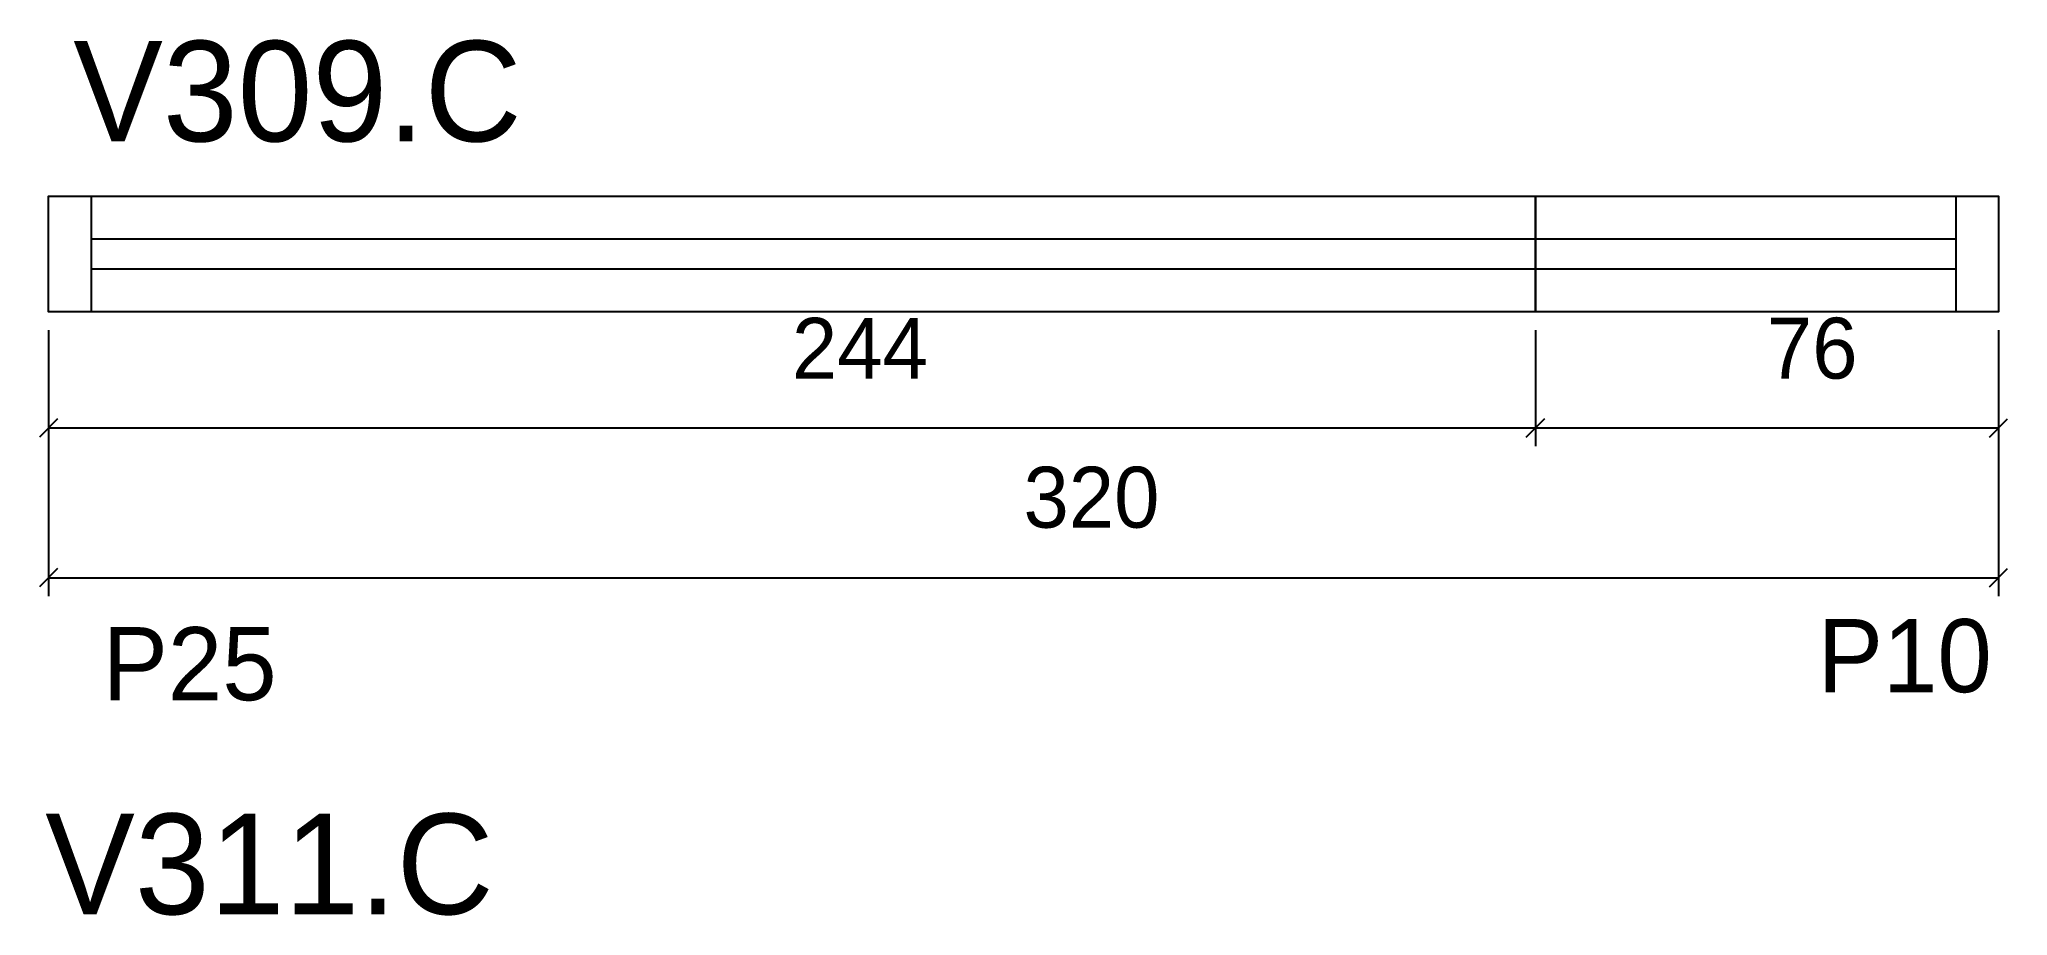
# Model space of a CAD drawing. Header units: metres. Extents: x 3459 to 4501, y 554 to 735.
# Drawn here: x 3459.1 to 3782.1, y 553.7 to 697.5 of the extents above; entities outside this region: 1.
import ezdxf

# ---------------------------------------------------------------- set-up
doc = ezdxf.new("R2010")
doc.units = ezdxf.units.M

msp = doc.modelspace()

# ---------------------------------------------------------------- linework, layer by layer
at = {"layer": 'COTA', "color": 4}
for p, q in [((3460.56, 649.81), (3460.56, 606.18)), ((3460.56, 649.81), (3460.56, 630.76)), ((3704.56, 649.81), (3704.56, 630.76)), ((3704.56, 649.81), (3704.56, 630.76)), ((3780.56, 649.81), (3780.56, 606.18)), ((3780.56, 649.81), (3780.56, 630.76)), ((3460.56, 633.76), (3704.56, 633.76)), ((3704.56, 633.76), (3780.56, 633.76)), ((3460.56, 609.18), (3780.56, 609.18))]:
    msp.add_line(p, q, dxfattribs=at)
at = {"layer": 'COTA'}
for p, q in [((3462.06, 635.26), (3459.06, 632.26)), ((3706.06, 635.26), (3703.06, 632.26)), ((3703.06, 632.26), (3706.06, 635.26)), ((3779.06, 632.26), (3782.06, 635.26)), ((3462.06, 610.68), (3459.06, 607.68)), ((3779.06, 607.68), (3782.06, 610.68))]:
    msp.add_line(p, q, dxfattribs=at)
at = {"layer": 'Painéis', "color": 200}
for points in [[(3704.56, 652.81), (3460.56, 652.81), (3460.56, 671.81), (3704.56, 671.81), (3704.56, 652.81)], [(3704.56, 671.81), (3780.56, 671.81), (3780.56, 652.81), (3704.56, 652.81), (3704.56, 671.81)]]:
    msp.add_lwpolyline(points, dxfattribs=at)
at = {"layer": 'SARR_2.2x7', "color": 40}
for p, q in [((3467.56, 671.81), (3467.56, 652.81)), ((3773.56, 671.81), (3773.56, 652.81)), ((3467.56, 664.81), (3704.56, 664.81)), ((3704.56, 664.81), (3773.56, 664.81)), ((3704.56, 659.81), (3467.56, 659.81)), ((3773.56, 659.81), (3704.56, 659.81))]:
    msp.add_line(p, q, dxfattribs=at)

# ---------------------------------------------------------------- texts
at = {"layer": '5', "color": 5}
for s, p in [('P30', (4473.29, 723.06)), ('P25', (3469.45, 589.08)), ('P10', (3750.91, 590.4))]:
    msp.add_text(s, height=12, dxfattribs=at).set_placement(p)
at = {"layer": 'COTA', "color": 240}
for s, p in [('244', (3582.56, 641.83)), ('76', (3742.56, 641.86)), ('320', (3620.56, 617.4))]:
    msp.add_text(s, height=10, dxfattribs=at).set_placement(p)
at = {"layer": 'NOMENCLATURA', "color": 7}
for s, p in [('V309.C', (3464.62, 680.79)), ('V311.C', (3460.02, 553.97))]:
    msp.add_text(s, height=16.5, dxfattribs=at).set_placement(p)

doc.saveas('drawing.dxf')
